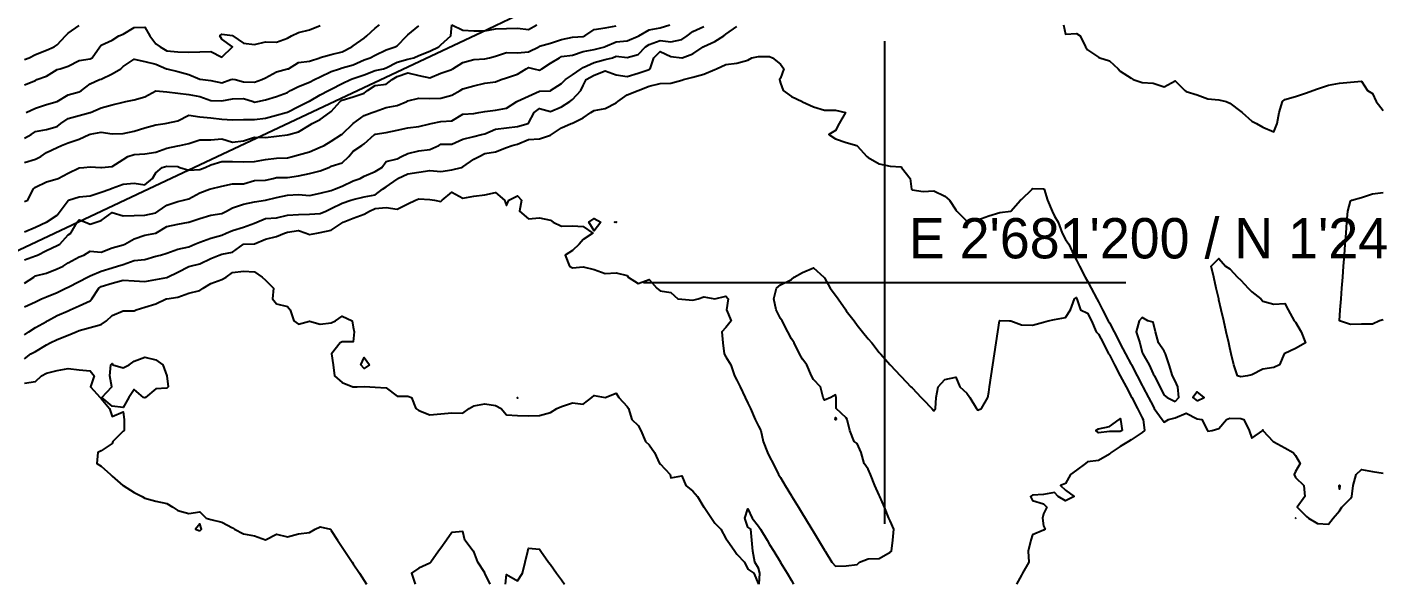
# Model space of a CAD drawing. Header units: metres. Extents: x 2681030 to 2681330, y 1246000 to 1246290.
# Drawn here: x 2681160.9 to 2681222.7, y 1246086.3 to 1246111.6 of the extents above; entities that cross this region are included whole.
import ezdxf

# ---------------------------------------------------------------- set-up
doc = ezdxf.new("R2010")
doc.units = ezdxf.units.M
for name, color, linetype in [('BASIS_HOEHENLINIEN', 8, 'Continuous'), ('BASIS_KOORD', 7, 'Continuous'), ('BASIS_PARZELLE', 7, 'Continuous')]:
    doc.layers.add(name, color=color, linetype=linetype)

msp = doc.modelspace()

# ---------------------------------------------------------------- linework, layer by layer
at = {"layer": 'BASIS_HOEHENLINIEN'}
for points in [[(2681160.75, 1246105.478, 438), (2681161.25, 1246105.625, 438), (2681161.499, 1246105.75, 438), (2681161.75, 1246105.928, 438), (2681162.25, 1246106.163, 438), (2681162.442, 1246106.25, 438), (2681162.75, 1246106.372, 438), (2681163.25, 1246106.541, 438), (2681163.702, 1246106.75, 438), (2681163.75, 1246106.767, 438), (2681164.25, 1246106.856, 438), (2681164.75, 1246106.781, 438), (2681165.25, 1246106.791, 438), (2681165.75, 1246106.905, 438), (2681166.25, 1246107.046, 438), (2681166.75, 1246107.185, 438), (2681167.179, 1246107.25, 438), (2681167.25, 1246107.264, 438), (2681167.75, 1246107.379, 438), (2681168.25, 1246107.63, 438), (2681168.75, 1246107.552, 438), (2681169.25, 1246107.513, 438), (2681169.75, 1246107.451, 438), (2681170.25, 1246107.419, 438), (2681170.75, 1246107.428, 438), (2681171.25, 1246107.44, 438), (2681171.75, 1246107.495, 438), (2681172.25, 1246107.625, 438), (2681172.692, 1246107.75, 438), (2681172.75, 1246107.773, 438), (2681173.25, 1246108.027, 438), (2681173.707, 1246108.25, 438), (2681173.75, 1246108.274, 438), (2681174.25, 1246108.563, 438), (2681174.625, 1246108.75, 438), (2681174.75, 1246108.815, 438), (2681175.25, 1246109.069, 438), (2681175.629, 1246109.25, 438), (2681175.75, 1246109.301, 438), (2681176.25, 1246109.477, 438), (2681176.75, 1246109.662, 438), (2681177.128, 1246109.75, 438), (2681177.25, 1246109.783, 438), (2681177.75, 1246110.04, 438), (2681178.25, 1246110.188, 438), (2681178.514, 1246110.25, 438), (2681178.75, 1246110.355, 438), (2681179.25, 1246110.551, 438), (2681179.657, 1246110.75, 438), (2681179.75, 1246110.83, 438), (2681180.21, 1246111.25, 438), (2681180.249, 1246111.75, 438)], [(2681160.75, 1246102.312, 439), (2681161.25, 1246102.527, 439), (2681161.743, 1246102.75, 439), (2681161.75, 1246102.756, 439), (2681162.25, 1246103.074, 439), (2681162.378, 1246103.25, 439), (2681162.75, 1246103.743, 439), (2681162.767, 1246103.75, 439), (2681163.25, 1246103.903, 439), (2681163.75, 1246103.956, 439), (2681164.25, 1246104.114, 439), (2681164.646, 1246104.25, 439), (2681164.75, 1246104.3, 439), (2681165.25, 1246104.483, 439), (2681165.75, 1246104.537, 439), (2681166.25, 1246104.455, 439), (2681166.601, 1246104.75, 439), (2681166.75, 1246105.005, 439), (2681167.035, 1246105.25, 439), (2681167.25, 1246105.301, 439), (2681167.75, 1246105.284, 439), (2681167.841, 1246105.25, 439), (2681168.25, 1246105.129, 439), (2681168.75, 1246105.154, 439), (2681169, 1246105.25, 439), (2681169.25, 1246105.367, 439), (2681169.75, 1246105.519, 439), (2681170.25, 1246105.522, 439), (2681170.75, 1246105.503, 439), (2681171.25, 1246105.516, 439), (2681171.75, 1246105.616, 439), (2681172.25, 1246105.664, 439), (2681172.75, 1246105.684, 439), (2681172.982, 1246105.75, 439), (2681173.25, 1246105.82, 439), (2681173.75, 1246105.956, 439), (2681174.25, 1246106.177, 439), (2681174.419, 1246106.25, 439), (2681174.75, 1246106.45, 439), (2681175.218, 1246106.75, 439), (2681175.25, 1246106.771, 439), (2681175.743, 1246107.25, 439), (2681175.75, 1246107.257, 439), (2681176.25, 1246107.609, 439), (2681176.623, 1246107.75, 439), (2681176.75, 1246107.798, 439), (2681177.25, 1246107.978, 439), (2681177.75, 1246108.066, 439), (2681178.204, 1246108.25, 439), (2681178.25, 1246108.284, 439), (2681178.75, 1246108.404, 439), (2681179.25, 1246108.39, 439), (2681179.75, 1246108.413, 439), (2681180.25, 1246108.547, 439), (2681180.63, 1246108.75, 439), (2681180.75, 1246108.824, 439), (2681181.25, 1246108.973, 439), (2681181.75, 1246109.094, 439), (2681182.25, 1246109.157, 439), (2681182.506, 1246109.25, 439), (2681182.75, 1246109.337, 439), (2681183.25, 1246109.502, 439), (2681183.646, 1246109.75, 439), (2681183.75, 1246109.799, 439), (2681183.994, 1246109.75, 439), (2681184.25, 1246109.681, 439), (2681184.353, 1246109.75, 439), (2681184.75, 1246110.001, 439), (2681185.163, 1246110.25, 439), (2681185.25, 1246110.305, 439), (2681185.75, 1246110.37, 439), (2681186.25, 1246110.539, 439), (2681186.75, 1246110.631, 439), (2681187.229, 1246110.75, 439), (2681187.25, 1246110.756, 439), (2681187.75, 1246110.977, 439), (2681188.25, 1246111.018, 439), (2681188.75, 1246111.23, 439), (2681188.788, 1246111.25, 439), (2681189.25, 1246111.515, 439), (2681189.75, 1246111.605, 439), (2681190.195, 1246111.75, 439)], [(2681160.75, 1246109.019, 436.5), (2681161.25, 1246109.218, 436.5), (2681161.322, 1246109.25, 436.5), (2681161.75, 1246109.405, 436.5), (2681162.25, 1246109.719, 436.5), (2681162.375, 1246109.75, 436.5), (2681162.75, 1246109.872, 436.5), (2681163.25, 1246110.122, 436.5), (2681163.75, 1246110.193, 436.5), (2681163.841, 1246110.25, 436.5), (2681164.192, 1246110.75, 436.5), (2681164.25, 1246110.819, 436.5), (2681164.75, 1246111.055, 436.5), (2681165.059, 1246111.25, 436.5), (2681165.25, 1246111.326, 436.5), (2681165.75, 1246111.624, 436.5), (2681166.25, 1246111.645, 436.5), (2681166.473, 1246111.25, 436.5), (2681166.75, 1246110.882, 436.5), (2681166.936, 1246110.75, 436.5), (2681167.25, 1246110.571, 436.5), (2681167.75, 1246110.516, 436.5), (2681168.25, 1246110.497, 436.5), (2681168.75, 1246110.515, 436.5), (2681169.25, 1246110.537, 436.5), (2681169.75, 1246110.282, 436.5), (2681170.25, 1246110.75, 436.5), (2681169.75, 1246111.093, 436.5), (2681169.667, 1246111.25, 436.5), (2681169.75, 1246111.318, 436.5), (2681170.25, 1246111.261, 436.5), (2681170.257, 1246111.25, 436.5), (2681170.75, 1246110.919, 436.5), (2681171.25, 1246110.858, 436.5), (2681171.75, 1246110.969, 436.5), (2681172.25, 1246110.96, 436.5), (2681172.75, 1246111.136, 436.5), (2681172.934, 1246111.25, 436.5), (2681173.25, 1246111.401, 436.5), (2681173.75, 1246111.52, 436.5), (2681174.25, 1246111.718, 436.5)], [(2681160.75, 1246110.173, 436), (2681160.967, 1246110.25, 436), (2681161.25, 1246110.395, 436), (2681161.75, 1246110.594, 436), (2681162.114, 1246110.75, 436), (2681162.25, 1246110.833, 436), (2681162.62, 1246111.25, 436), (2681162.75, 1246111.365, 436), (2681163.25, 1246111.713, 436)], [(2681160.75, 1246103.689, 438.5), (2681160.905, 1246103.75, 438.5), (2681161.143, 1246104.25, 438.5), (2681161.25, 1246104.347, 438.5), (2681161.75, 1246104.598, 438.5), (2681162.25, 1246104.726, 438.5), (2681162.297, 1246104.75, 438.5), (2681162.75, 1246104.979, 438.5), (2681163.25, 1246105.231, 438.5), (2681163.456, 1246105.25, 438.5), (2681163.75, 1246105.269, 438.5), (2681164.232, 1246105.25, 438.5), (2681164.25, 1246105.249, 438.5), (2681164.264, 1246105.25, 438.5), (2681164.75, 1246105.288, 438.5), (2681165.25, 1246105.614, 438.5), (2681165.469, 1246105.75, 438.5), (2681165.75, 1246105.84, 438.5), (2681166.25, 1246105.865, 438.5), (2681166.75, 1246105.945, 438.5), (2681167.25, 1246106.133, 438.5), (2681167.75, 1246106.233, 438.5), (2681167.834, 1246106.25, 438.5), (2681168.25, 1246106.346, 438.5), (2681168.75, 1246106.5, 438.5), (2681169.25, 1246106.502, 438.5), (2681169.75, 1246106.545, 438.5), (2681170.25, 1246106.396, 438.5), (2681170.75, 1246106.465, 438.5), (2681171.25, 1246106.63, 438.5), (2681171.75, 1246106.611, 438.5), (2681172.25, 1246106.674, 438.5), (2681172.75, 1246106.737, 438.5), (2681172.816, 1246106.75, 438.5), (2681173.25, 1246106.87, 438.5), (2681173.75, 1246107.178, 438.5), (2681173.879, 1246107.25, 438.5), (2681174.25, 1246107.434, 438.5), (2681174.678, 1246107.75, 438.5), (2681174.75, 1246107.794, 438.5), (2681175.163, 1246108.25, 438.5), (2681175.25, 1246108.32, 438.5), (2681175.75, 1246108.459, 438.5), (2681176.25, 1246108.628, 438.5), (2681176.398, 1246108.75, 438.5), (2681176.75, 1246108.983, 438.5), (2681177.25, 1246109.037, 438.5), (2681177.534, 1246109.25, 438.5), (2681177.75, 1246109.397, 438.5), (2681178.25, 1246109.56, 438.5), (2681178.75, 1246109.442, 438.5), (2681179.25, 1246109.334, 438.5), (2681179.75, 1246109.547, 438.5), (2681180.25, 1246109.714, 438.5), (2681180.292, 1246109.75, 438.5), (2681180.75, 1246110.031, 438.5), (2681181.25, 1246110.168, 438.5), (2681181.75, 1246110.194, 438.5), (2681181.973, 1246110.25, 438.5), (2681182.25, 1246110.323, 438.5), (2681182.75, 1246110.493, 438.5), (2681183.25, 1246110.47, 438.5), (2681183.75, 1246110.522, 438.5), (2681184.218, 1246110.75, 438.5), (2681184.25, 1246110.77, 438.5), (2681184.75, 1246110.916, 438.5), (2681185.25, 1246111.088, 438.5), (2681185.75, 1246111.189, 438.5), (2681186.25, 1246111.211, 438.5), (2681186.318, 1246111.25, 438.5), (2681186.75, 1246111.541, 438.5), (2681187.25, 1246111.612, 438.5), (2681187.75, 1246111.702, 438.5)], [(2681160.75, 1246106.576, 437.5), (2681161.065, 1246106.75, 437.5), (2681161.25, 1246106.879, 437.5), (2681161.75, 1246106.984, 437.5), (2681162.25, 1246107.121, 437.5), (2681162.414, 1246107.25, 437.5), (2681162.75, 1246107.475, 437.5), (2681163.25, 1246107.616, 437.5), (2681163.75, 1246107.747, 437.5), (2681163.759, 1246107.75, 437.5), (2681164.25, 1246107.972, 437.5), (2681164.75, 1246108.102, 437.5), (2681165.25, 1246108.22, 437.5), (2681165.381, 1246108.25, 437.5), (2681165.75, 1246108.329, 437.5), (2681166.25, 1246108.471, 437.5), (2681166.75, 1246108.742, 437.5), (2681167.25, 1246108.698, 437.5), (2681167.75, 1246108.634, 437.5), (2681168.25, 1246108.576, 437.5), (2681168.75, 1246108.485, 437.5), (2681169.25, 1246108.298, 437.5), (2681169.75, 1246108.289, 437.5), (2681170.25, 1246108.381, 437.5), (2681170.75, 1246108.391, 437.5), (2681171.18, 1246108.25, 437.5), (2681171.25, 1246108.223, 437.5), (2681171.396, 1246108.25, 437.5), (2681171.75, 1246108.33, 437.5), (2681172.25, 1246108.486, 437.5), (2681172.75, 1246108.67, 437.5), (2681172.896, 1246108.75, 437.5), (2681173.25, 1246108.942, 437.5), (2681173.75, 1246109.132, 437.5), (2681173.991, 1246109.25, 437.5), (2681174.25, 1246109.38, 437.5), (2681174.75, 1246109.622, 437.5), (2681175.133, 1246109.75, 437.5), (2681175.25, 1246109.784, 437.5), (2681175.75, 1246109.928, 437.5), (2681176.25, 1246110.147, 437.5), (2681176.523, 1246110.25, 437.5), (2681176.75, 1246110.361, 437.5), (2681177.25, 1246110.609, 437.5), (2681177.661, 1246110.75, 437.5), (2681177.75, 1246110.79, 437.5), (2681178.197, 1246111.25, 437.5), (2681178.25, 1246111.294, 437.5), (2681178.75, 1246111.701, 437.5)], [(2681160.75, 1246101.029, 439.5), (2681161.25, 1246101.212, 439.5), (2681161.344, 1246101.25, 439.5), (2681161.75, 1246101.456, 439.5), (2681162.25, 1246101.691, 439.5), (2681162.366, 1246101.75, 439.5), (2681162.75, 1246102.167, 439.5), (2681162.872, 1246102.25, 439.5), (2681163.155, 1246102.75, 439.5), (2681163.25, 1246102.865, 439.5), (2681163.543, 1246102.75, 439.5), (2681163.75, 1246102.659, 439.5), (2681164.03, 1246102.75, 439.5), (2681164.25, 1246102.826, 439.5), (2681164.75, 1246103.185, 439.5), (2681165.25, 1246103.047, 439.5), (2681165.75, 1246103.054, 439.5), (2681166.25, 1246103.075, 439.5), (2681166.75, 1246103.172, 439.5), (2681166.855, 1246103.25, 439.5), (2681167.25, 1246103.521, 439.5), (2681167.75, 1246103.695, 439.5), (2681168.014, 1246103.75, 439.5), (2681168.25, 1246103.814, 439.5), (2681168.75, 1246104.09, 439.5), (2681169.195, 1246104.25, 439.5), (2681169.25, 1246104.266, 439.5), (2681169.75, 1246104.4, 439.5), (2681170.25, 1246104.504, 439.5), (2681170.75, 1246104.504, 439.5), (2681171.25, 1246104.648, 439.5), (2681171.75, 1246104.67, 439.5), (2681172.104, 1246104.75, 439.5), (2681172.25, 1246104.785, 439.5), (2681172.75, 1246104.793, 439.5), (2681173.25, 1246104.865, 439.5), (2681173.75, 1246104.978, 439.5), (2681174.25, 1246105.085, 439.5), (2681174.632, 1246105.25, 439.5), (2681174.75, 1246105.303, 439.5), (2681175.25, 1246105.464, 439.5), (2681175.557, 1246105.75, 439.5), (2681175.75, 1246105.986, 439.5), (2681176.151, 1246106.25, 439.5), (2681176.25, 1246106.317, 439.5), (2681176.719, 1246106.75, 439.5), (2681176.75, 1246106.769, 439.5), (2681177.25, 1246106.839, 439.5), (2681177.75, 1246106.944, 439.5), (2681178.25, 1246107.054, 439.5), (2681178.75, 1246107.111, 439.5), (2681179.25, 1246107.235, 439.5), (2681179.312, 1246107.25, 439.5), (2681179.75, 1246107.341, 439.5), (2681180.25, 1246107.378, 439.5), (2681180.75, 1246107.676, 439.5), (2681181.25, 1246107.712, 439.5), (2681181.484, 1246107.75, 439.5), (2681181.75, 1246107.798, 439.5), (2681182.25, 1246107.858, 439.5), (2681182.75, 1246107.951, 439.5), (2681183.215, 1246108.25, 439.5), (2681183.25, 1246108.267, 439.5), (2681183.75, 1246108.503, 439.5), (2681184.25, 1246108.728, 439.5), (2681184.75, 1246108.744, 439.5), (2681184.759, 1246108.75, 439.5), (2681185.25, 1246109.08, 439.5), (2681185.437, 1246109.25, 439.5), (2681185.75, 1246109.469, 439.5), (2681186.153, 1246109.75, 439.5), (2681186.25, 1246109.805, 439.5), (2681186.75, 1246110.038, 439.5), (2681187.25, 1246110.164, 439.5), (2681187.575, 1246110.25, 439.5), (2681187.75, 1246110.315, 439.5), (2681188.25, 1246110.254, 439.5), (2681188.75, 1246110.404, 439.5), (2681189.091, 1246110.75, 439.5), (2681189.25, 1246110.846, 439.5), (2681189.75, 1246111.031, 439.5), (2681190.25, 1246110.973, 439.5), (2681190.75, 1246111.078, 439.5), (2681190.985, 1246111.25, 439.5), (2681191.25, 1246111.449, 439.5), (2681191.75, 1246111.677, 439.5)], [(2681160.75, 1246099.972, 440), (2681161.181, 1246100.25, 440), (2681161.25, 1246100.3, 440), (2681161.75, 1246100.432, 440), (2681162.25, 1246100.622, 440), (2681162.517, 1246100.75, 440), (2681162.75, 1246100.898, 440), (2681163.25, 1246101.176, 440), (2681163.468, 1246101.25, 440), (2681163.75, 1246101.423, 440), (2681164.25, 1246101.377, 440), (2681164.75, 1246101.576, 440), (2681165.25, 1246101.715, 440), (2681165.324, 1246101.75, 440), (2681165.75, 1246101.991, 440), (2681166.25, 1246102.165, 440), (2681166.739, 1246102.25, 440), (2681166.75, 1246102.252, 440), (2681167.25, 1246102.553, 440), (2681167.75, 1246102.656, 440), (2681168.243, 1246102.75, 440), (2681168.25, 1246102.752, 440), (2681168.75, 1246102.92, 440), (2681169.25, 1246103.074, 440), (2681169.75, 1246103.151, 440), (2681169.967, 1246103.25, 440), (2681170.25, 1246103.398, 440), (2681170.75, 1246103.572, 440), (2681171.25, 1246103.683, 440), (2681171.745, 1246103.75, 440), (2681171.75, 1246103.751, 440), (2681172.25, 1246103.883, 440), (2681172.75, 1246103.986, 440), (2681173.25, 1246104.015, 440), (2681173.75, 1246103.972, 440), (2681174.25, 1246104.078, 440), (2681174.75, 1246104.195, 440), (2681174.89, 1246104.25, 440), (2681175.25, 1246104.399, 440), (2681175.75, 1246104.643, 440), (2681176.075, 1246104.75, 440), (2681176.25, 1246104.85, 440), (2681176.75, 1246105.063, 440), (2681177.055, 1246105.25, 440), (2681177.25, 1246105.521, 440), (2681177.75, 1246105.634, 440), (2681177.961, 1246105.75, 440), (2681178.25, 1246105.877, 440), (2681178.75, 1246105.999, 440), (2681179.25, 1246106.07, 440), (2681179.664, 1246106.25, 440), (2681179.75, 1246106.306, 440), (2681180.25, 1246106.303, 440), (2681180.75, 1246106.54, 440), (2681181.25, 1246106.662, 440), (2681181.604, 1246106.75, 440), (2681181.75, 1246106.784, 440), (2681182.25, 1246106.987, 440), (2681182.75, 1246107.05, 440), (2681183.25, 1246107.119, 440), (2681183.728, 1246107.25, 440), (2681183.75, 1246107.261, 440), (2681184.01, 1246107.75, 440), (2681184.25, 1246107.939, 440), (2681184.75, 1246107.805, 440), (2681185.25, 1246108.016, 440), (2681185.634, 1246108.25, 440), (2681185.75, 1246108.348, 440), (2681186.138, 1246108.75, 440), (2681186.25, 1246108.976, 440), (2681186.38, 1246109.25, 440), (2681186.75, 1246109.449, 440), (2681187.25, 1246109.657, 440), (2681187.75, 1246109.476, 440), (2681188.25, 1246109.393, 440), (2681188.75, 1246109.545, 440), (2681189.25, 1246109.719, 440), (2681189.304, 1246109.75, 440), (2681189.466, 1246110.25, 440), (2681189.75, 1246110.536, 440), (2681190.25, 1246110.303, 440), (2681190.741, 1246110.25, 440), (2681190.75, 1246110.249, 440), (2681190.755, 1246110.25, 440), (2681191.25, 1246110.422, 440), (2681191.722, 1246110.75, 440), (2681191.75, 1246110.764, 440), (2681192.25, 1246110.987, 440), (2681192.66, 1246111.25, 440), (2681192.75, 1246111.32, 440), (2681193.25, 1246111.669, 440)], [(2681160.829, 1246107.75, 437), (2681161.25, 1246107.945, 437), (2681161.75, 1246108.116, 437), (2681162.25, 1246108.249, 437), (2681162.252, 1246108.25, 437), (2681162.75, 1246108.56, 437), (2681163.25, 1246108.695, 437), (2681163.361, 1246108.75, 437), (2681163.75, 1246109.064, 437), (2681164.175, 1246109.25, 437), (2681164.25, 1246109.274, 437), (2681164.75, 1246109.515, 437), (2681165.147, 1246109.75, 437), (2681165.25, 1246109.848, 437), (2681165.75, 1246110.185, 437), (2681166.25, 1246110.082, 437), (2681166.75, 1246109.953, 437), (2681167.228, 1246109.75, 437), (2681167.25, 1246109.74, 437), (2681167.75, 1246109.622, 437), (2681168.25, 1246109.483, 437), (2681168.75, 1246109.27, 437), (2681168.89, 1246109.25, 437), (2681169.25, 1246109.213, 437), (2681169.75, 1246109.099, 437), (2681170.166, 1246109.25, 437), (2681170.25, 1246109.276, 437), (2681170.36, 1246109.25, 437), (2681170.75, 1246109.156, 437), (2681171.25, 1246109.131, 437), (2681171.582, 1246109.25, 437), (2681171.75, 1246109.336, 437), (2681172.25, 1246109.612, 437), (2681172.75, 1246109.737, 437), (2681172.798, 1246109.75, 437), (2681173.25, 1246110.036, 437), (2681173.75, 1246110.088, 437), (2681174.234, 1246110.25, 437), (2681174.25, 1246110.257, 437), (2681174.75, 1246110.401, 437), (2681175.25, 1246110.517, 437), (2681175.692, 1246110.75, 437), (2681175.75, 1246110.786, 437), (2681176.25, 1246111.141, 437), (2681176.38, 1246111.25, 437), (2681176.75, 1246111.597, 437), (2681176.944, 1246111.75, 437)], [(2681180.253, 1246111.75, 438), (2681180.75, 1246111.509, 438), (2681181.25, 1246111.471, 438), (2681181.75, 1246111.48, 438), (2681182.25, 1246111.571, 438), (2681182.75, 1246111.583, 438), (2681183.25, 1246111.602, 438), (2681183.75, 1246111.536, 438), (2681184.124, 1246111.75, 438)], [(2681208.154, 1246111.75, 440), (2681208.25, 1246111.327, 440), (2681208.75, 1246111.361, 440), (2681208.916, 1246111.25, 440), (2681209.168, 1246110.75, 440), (2681209.25, 1246110.608, 440), (2681209.75, 1246110.279, 440), (2681209.823, 1246110.25, 440), (2681210.25, 1246110.104, 440), (2681210.653, 1246109.75, 440), (2681210.75, 1246109.631, 440), (2681211.25, 1246109.318, 440), (2681211.338, 1246109.25, 440), (2681211.75, 1246109.125, 440), (2681212.25, 1246109.084, 440), (2681212.75, 1246108.929, 440), (2681213.25, 1246109.192, 440), (2681213.692, 1246108.75, 440), (2681213.75, 1246108.708, 440), (2681214.25, 1246108.553, 440), (2681214.75, 1246108.382, 440), (2681215.25, 1246108.332, 440), (2681215.579, 1246108.25, 440), (2681215.75, 1246108.176, 440), (2681216.25, 1246107.795, 440), (2681216.306, 1246107.75, 440), (2681216.75, 1246107.357, 440), (2681216.962, 1246107.25, 440), (2681217.25, 1246107.088, 440), (2681217.75, 1246106.868, 440), (2681217.909, 1246107.25, 440), (2681217.998, 1246107.75, 440), (2681218.158, 1246108.25, 440), (2681218.25, 1246108.349, 440), (2681218.75, 1246108.481, 440), (2681219.25, 1246108.651, 440), (2681219.531, 1246108.75, 440), (2681219.75, 1246108.827, 440), (2681220.25, 1246109.004, 440), (2681220.75, 1246109.097, 440), (2681221.25, 1246109.128, 440), (2681221.75, 1246109.174, 440), (2681222.034, 1246108.75, 440), (2681222.25, 1246108.624, 440), (2681222.421, 1246108.25, 440), (2681222.75, 1246107.844, 440)], [(2681160.75, 1246098.887, 440.5), (2681161.25, 1246099.123, 440.5), (2681161.534, 1246099.25, 440.5), (2681161.75, 1246099.346, 440.5), (2681162.25, 1246099.546, 440.5), (2681162.639, 1246099.75, 440.5), (2681162.75, 1246099.795, 440.5), (2681163.25, 1246100.039, 440.5), (2681163.626, 1246100.25, 440.5), (2681163.75, 1246100.305, 440.5), (2681164.25, 1246100.512, 440.5), (2681164.75, 1246100.666, 440.5), (2681164.999, 1246100.75, 440.5), (2681165.25, 1246100.828, 440.5), (2681165.75, 1246101.006, 440.5), (2681166.25, 1246101.043, 440.5), (2681166.75, 1246101.194, 440.5), (2681166.954, 1246101.25, 440.5), (2681167.25, 1246101.335, 440.5), (2681167.75, 1246101.524, 440.5), (2681168.25, 1246101.629, 440.5), (2681168.527, 1246101.75, 440.5), (2681168.75, 1246101.847, 440.5), (2681169.25, 1246102.029, 440.5), (2681169.75, 1246102.157, 440.5), (2681169.958, 1246102.25, 440.5), (2681170.25, 1246102.376, 440.5), (2681170.75, 1246102.525, 440.5), (2681171.25, 1246102.709, 440.5), (2681171.35, 1246102.75, 440.5), (2681171.75, 1246102.925, 440.5), (2681172.25, 1246102.954, 440.5), (2681172.75, 1246103.066, 440.5), (2681173.25, 1246103.1, 440.5), (2681173.75, 1246103.112, 440.5), (2681174.25, 1246103.145, 440.5), (2681174.495, 1246103.25, 440.5), (2681174.75, 1246103.371, 440.5), (2681175.25, 1246103.62, 440.5), (2681175.648, 1246103.75, 440.5), (2681175.75, 1246103.791, 440.5), (2681176.25, 1246103.9, 440.5), (2681176.75, 1246104.003, 440.5), (2681177.08, 1246104.25, 440.5), (2681177.25, 1246104.368, 440.5), (2681177.75, 1246104.715, 440.5), (2681177.793, 1246104.75, 440.5), (2681178.25, 1246104.963, 440.5), (2681178.75, 1246105.034, 440.5), (2681179.25, 1246105.11, 440.5), (2681179.75, 1246105.057, 440.5), (2681180.25, 1246105.132, 440.5), (2681180.696, 1246105.25, 440.5), (2681180.75, 1246105.269, 440.5), (2681181.25, 1246105.619, 440.5), (2681181.504, 1246105.75, 440.5), (2681181.75, 1246105.878, 440.5), (2681182.25, 1246105.962, 440.5), (2681182.75, 1246106.155, 440.5), (2681183.01, 1246106.25, 440.5), (2681183.25, 1246106.31, 440.5), (2681183.75, 1246106.525, 440.5), (2681184.25, 1246106.551, 440.5), (2681184.75, 1246106.722, 440.5), (2681184.799, 1246106.75, 440.5), (2681185.25, 1246107.054, 440.5), (2681185.69, 1246107.25, 440.5), (2681185.75, 1246107.271, 440.5), (2681186.25, 1246107.514, 440.5), (2681186.588, 1246107.75, 440.5), (2681186.75, 1246107.84, 440.5), (2681187.25, 1246107.941, 440.5), (2681187.75, 1246108.195, 440.5), (2681187.827, 1246108.25, 440.5), (2681188.25, 1246108.557, 440.5), (2681188.746, 1246108.75, 440.5), (2681188.75, 1246108.751, 440.5), (2681189.25, 1246108.952, 440.5), (2681189.75, 1246109.073, 440.5), (2681190.25, 1246109.095, 440.5), (2681190.75, 1246109.224, 440.5), (2681190.823, 1246109.25, 440.5), (2681191.25, 1246109.366, 440.5), (2681191.75, 1246109.497, 440.5), (2681192.25, 1246109.709, 440.5), (2681192.33, 1246109.75, 440.5), (2681192.75, 1246109.934, 440.5), (2681193.25, 1246110.009, 440.5), (2681193.75, 1246110.134, 440.5), (2681193.942, 1246110.25, 440.5), (2681194.25, 1246110.308, 440.5), (2681194.75, 1246110.307, 440.5), (2681194.875, 1246110.25, 440.5), (2681195.25, 1246109.951, 440.5), (2681195.405, 1246109.75, 440.5), (2681195.25, 1246109.317, 440.5), (2681195.196, 1246109.25, 440.5), (2681195.25, 1246109.096, 440.5), (2681195.366, 1246108.75, 440.5), (2681195.75, 1246108.477, 440.5), (2681196.237, 1246108.25, 440.5), (2681196.25, 1246108.244, 440.5), (2681196.75, 1246108.009, 440.5), (2681197.25, 1246107.854, 440.5), (2681197.75, 1246107.865, 440.5), (2681198.209, 1246107.75, 440.5), (2681197.917, 1246107.25, 440.5), (2681197.75, 1246106.932, 440.5), (2681197.451, 1246106.75, 440.5), (2681197.75, 1246106.548, 440.5), (2681198.25, 1246106.382, 440.5), (2681198.728, 1246106.25, 440.5), (2681198.75, 1246106.239, 440.5), (2681199.191, 1246105.75, 440.5), (2681199.25, 1246105.697, 440.5), (2681199.75, 1246105.412, 440.5), (2681200.25, 1246105.31, 440.5), (2681200.75, 1246105.275, 440.5), (2681200.769, 1246105.25, 440.5), (2681201.159, 1246104.75, 440.5), (2681201.218, 1246104.25, 440.5), (2681201.25, 1246104.224, 440.5), (2681201.75, 1246104.145, 440.5), (2681202.25, 1246104.178, 440.5), (2681202.75, 1246103.942, 440.5), (2681202.963, 1246103.75, 440.5), (2681203.25, 1246103.315, 440.5), (2681203.29, 1246103.25, 440.5), (2681203.75, 1246102.796, 440.5), (2681204.25, 1246102.853, 440.5), (2681204.75, 1246103.048, 440.5), (2681205.25, 1246103.195, 440.5), (2681205.75, 1246103.247, 440.5), (2681205.754, 1246103.25, 440.5), (2681206.191, 1246103.75, 440.5), (2681206.25, 1246103.778, 440.5), (2681206.722, 1246104.25, 440.5), (2681206.75, 1246104.283, 440.5), (2681207.25, 1246104.271, 440.5), (2681207.276, 1246104.25, 440.5), (2681207.432, 1246103.75, 440.5), (2681207.637, 1246103.25, 440.5), (2681207.75, 1246103.03, 440.5), (2681207.91, 1246102.75, 440.5), (2681208.103, 1246102.25, 440.5), (2681208.25, 1246101.969, 440.5), (2681208.4, 1246101.75, 440.5), (2681208.627, 1246101.25, 440.5), (2681208.75, 1246101.016, 440.5), (2681208.895, 1246100.75, 440.5), (2681209.153, 1246100.25, 440.5), (2681209.25, 1246100.065, 440.5), (2681209.415, 1246099.75, 440.5), (2681209.678, 1246099.25, 440.5), (2681209.75, 1246099.113, 440.5), (2681209.941, 1246098.75, 440.5), (2681210.203, 1246098.25, 440.5), (2681210.25, 1246098.161, 440.5), (2681210.466, 1246097.75, 440.5), (2681210.729, 1246097.25, 440.5), (2681210.75, 1246097.21, 440.5), (2681210.991, 1246096.75, 440.5), (2681211.25, 1246096.258, 440.5), (2681211.254, 1246096.25, 440.5), (2681211.517, 1246095.75, 440.5), (2681211.75, 1246095.306, 440.5), (2681211.78, 1246095.25, 440.5), (2681212.042, 1246094.75, 440.5), (2681212.25, 1246094.355, 440.5), (2681212.302, 1246094.25, 440.5), (2681212.663, 1246093.75, 440.5), (2681212.75, 1246093.637, 440.5), (2681212.957, 1246093.75, 440.5), (2681213.25, 1246093.826, 440.5), (2681213.75, 1246094.036, 440.5), (2681214.25, 1246093.782, 440.5), (2681214.469, 1246093.75, 440.5), (2681214.733, 1246093.25, 440.5), (2681214.75, 1246093.228, 440.5), (2681214.94, 1246093.25, 440.5), (2681215.25, 1246093.347, 440.5), (2681215.591, 1246093.75, 440.5), (2681215.75, 1246093.814, 440.5), (2681216.25, 1246093.797, 440.5), (2681216.38, 1246093.75, 440.5), (2681216.628, 1246093.25, 440.5), (2681216.75, 1246092.91, 440.5), (2681217.248, 1246093.25, 440.5), (2681217.25, 1246093.289, 440.5), (2681217.254, 1246093.25, 440.5), (2681217.729, 1246092.75, 440.5), (2681217.75, 1246092.73, 440.5), (2681218.25, 1246092.459, 440.5), (2681218.634, 1246092.25, 440.5), (2681218.75, 1246092.114, 440.5), (2681218.961, 1246091.75, 440.5), (2681218.75, 1246091.389, 440.5), (2681218.68, 1246091.25, 440.5), (2681218.75, 1246091.109, 440.5), (2681219.122, 1246090.75, 440.5), (2681219.163, 1246090.25, 440.5), (2681218.814, 1246089.75, 440.5), (2681219.25, 1246089.334, 440.5), (2681219.344, 1246089.25, 440.5), (2681219.75, 1246089.018, 440.5), (2681220.25, 1246088.981, 440.5), (2681220.456, 1246089.25, 440.5), (2681220.75, 1246089.585, 440.5), (2681220.865, 1246089.75, 440.5), (2681221.25, 1246090.145, 440.5), (2681221.321, 1246090.25, 440.5), (2681221.369, 1246090.75, 440.5), (2681221.51, 1246091.25, 440.5), (2681221.75, 1246091.477, 440.5), (2681222.25, 1246091.384, 440.5), (2681222.75, 1246091.308, 440.5)], [(2681160.75, 1246097.615, 441), (2681160.95, 1246097.75, 441), (2681161.25, 1246097.946, 441), (2681161.75, 1246098.225, 441), (2681161.8, 1246098.25, 441), (2681162.25, 1246098.5, 441), (2681162.75, 1246098.706, 441), (2681162.844, 1246098.75, 441), (2681163.25, 1246098.933, 441), (2681163.75, 1246099.172, 441), (2681163.827, 1246099.25, 441), (2681164.142, 1246099.75, 441), (2681164.25, 1246099.821, 441), (2681164.75, 1246099.965, 441), (2681165.25, 1246100.104, 441), (2681165.75, 1246100.07, 441), (2681166.25, 1246100.042, 441), (2681166.75, 1246100.137, 441), (2681167.25, 1246100.234, 441), (2681167.284, 1246100.25, 441), (2681167.75, 1246100.477, 441), (2681168.25, 1246100.729, 441), (2681168.318, 1246100.75, 441), (2681168.75, 1246100.859, 441), (2681169.25, 1246101.093, 441), (2681169.631, 1246101.25, 441), (2681169.75, 1246101.292, 441), (2681170.25, 1246101.384, 441), (2681170.75, 1246101.75, 441), (2681170.75, 1246101.75, 441), (2681171.25, 1246101.771, 441), (2681171.75, 1246101.984, 441), (2681172.25, 1246102.096, 441), (2681172.615, 1246102.25, 441), (2681172.75, 1246102.292, 441), (2681173.25, 1246102.377, 441), (2681173.6, 1246102.25, 441), (2681173.75, 1246102.184, 441), (2681174.085, 1246102.25, 441), (2681174.25, 1246102.284, 441), (2681174.75, 1246102.383, 441), (2681175.25, 1246102.719, 441), (2681175.289, 1246102.75, 441), (2681175.75, 1246102.941, 441), (2681176.25, 1246103.112, 441), (2681176.494, 1246103.25, 441), (2681176.75, 1246103.371, 441), (2681177.25, 1246103.427, 441), (2681177.75, 1246103.349, 441), (2681178.25, 1246103.591, 441), (2681178.587, 1246103.75, 441), (2681178.75, 1246103.809, 441), (2681179.25, 1246103.781, 441), (2681179.455, 1246103.75, 441), (2681179.75, 1246103.7, 441), (2681179.809, 1246103.75, 441), (2681180.25, 1246104.126, 441), (2681180.75, 1246103.842, 441), (2681181.25, 1246103.932, 441), (2681181.75, 1246103.999, 441), (2681182.25, 1246104.11, 441), (2681182.656, 1246103.75, 441), (2681182.75, 1246103.506, 441), (2681182.853, 1246103.75, 441), (2681183.25, 1246103.946, 441), (2681183.43, 1246103.75, 441), (2681183.342, 1246103.25, 441), (2681183.75, 1246102.907, 441), (2681184.25, 1246102.955, 441), (2681184.75, 1246102.85, 441), (2681184.878, 1246102.75, 441), (2681185.25, 1246102.576, 441), (2681185.75, 1246102.583, 441), (2681186.25, 1246102.561, 441), (2681186.682, 1246102.25, 441), (2681186.25, 1246101.956, 441), (2681186.058, 1246101.75, 441), (2681185.75, 1246101.462, 441), (2681185.424, 1246101.25, 441), (2681185.625, 1246100.75, 441), (2681185.75, 1246100.673, 441), (2681186.25, 1246100.709, 441), (2681186.75, 1246100.6, 441), (2681187.25, 1246100.417, 441), (2681187.75, 1246100.436, 441), (2681188.25, 1246100.321, 441), (2681188.296, 1246100.25, 441), (2681188.75, 1246099.959, 441), (2681189.25, 1246100.141, 441), (2681189.598, 1246099.75, 441), (2681189.75, 1246099.628, 441), (2681190.25, 1246099.549, 441), (2681190.566, 1246099.25, 441), (2681190.75, 1246099.241, 441), (2681191.25, 1246099.194, 441), (2681191.484, 1246099.25, 441), (2681191.75, 1246099.35, 441), (2681192.25, 1246099.251, 441), (2681192.75, 1246099.384, 441), (2681192.86, 1246099.25, 441), (2681192.788, 1246098.75, 441), (2681192.99, 1246098.25, 441), (2681192.75, 1246097.947, 441), (2681192.575, 1246097.75, 441), (2681192.609, 1246097.25, 441), (2681192.683, 1246096.75, 441), (2681192.75, 1246096.608, 441), (2681192.976, 1246096.25, 441), (2681193.154, 1246095.75, 441), (2681193.25, 1246095.548, 441), (2681193.403, 1246095.25, 441), (2681193.632, 1246094.75, 441), (2681193.75, 1246094.503, 441), (2681193.871, 1246094.25, 441), (2681194.094, 1246093.75, 441), (2681194.25, 1246093.458, 441), (2681194.349, 1246093.25, 441), (2681194.449, 1246092.75, 441), (2681194.655, 1246092.25, 441), (2681194.75, 1246092.051, 441), (2681194.91, 1246091.75, 441), (2681195.161, 1246091.25, 441), (2681195.25, 1246091.103, 441), (2681195.464, 1246090.75, 441), (2681195.75, 1246090.277, 441), (2681195.766, 1246090.25, 441), (2681196.069, 1246089.75, 441), (2681196.25, 1246089.451, 441), (2681196.372, 1246089.25, 441), (2681196.675, 1246088.75, 441), (2681196.75, 1246088.626, 441), (2681196.977, 1246088.25, 441), (2681197.25, 1246087.8, 441), (2681197.28, 1246087.75, 441), (2681197.583, 1246087.25, 441), (2681197.75, 1246087.074, 441), (2681198.25, 1246087.077, 441), (2681198.75, 1246087.146, 441), (2681198.851, 1246087.25, 441), (2681199.25, 1246087.399, 441), (2681199.75, 1246087.42, 441), (2681200.25, 1246087.708, 441), (2681200.309, 1246087.75, 441), (2681200.376, 1246088.25, 441), (2681200.414, 1246088.75, 441), (2681200.25, 1246089.136, 441), (2681200.192, 1246089.25, 441), (2681199.988, 1246089.75, 441), (2681199.775, 1246090.25, 441), (2681199.75, 1246090.309, 441), (2681199.554, 1246090.75, 441), (2681199.349, 1246091.25, 441), (2681199.25, 1246091.483, 441), (2681199.065, 1246091.75, 441), (2681198.923, 1246092.25, 441), (2681198.75, 1246092.657, 441), (2681198.603, 1246092.75, 441), (2681198.407, 1246093.25, 441), (2681198.284, 1246093.75, 441), (2681198.25, 1246093.831, 441), (2681197.793, 1246094.25, 441), (2681197.794, 1246094.75, 441), (2681197.75, 1246094.882, 441), (2681197.544, 1246094.75, 441), (2681197.25, 1246094.64, 441), (2681197.191, 1246094.75, 441), (2681197.079, 1246095.25, 441), (2681196.75, 1246095.572, 441), (2681196.654, 1246095.75, 441), (2681196.454, 1246096.25, 441), (2681196.25, 1246096.503, 441), (2681196.118, 1246096.75, 441), (2681195.873, 1246097.25, 441), (2681195.75, 1246097.435, 441), (2681195.581, 1246097.75, 441), (2681195.316, 1246098.25, 441), (2681195.25, 1246098.367, 441), (2681195.044, 1246098.75, 441), (2681194.941, 1246099.25, 441), (2681195.071, 1246099.75, 441), (2681195.25, 1246099.896, 441), (2681195.75, 1246100.14, 441), (2681195.868, 1246100.25, 441), (2681196.25, 1246100.452, 441), (2681196.75, 1246100.674, 441), (2681197.23, 1246100.25, 441), (2681197.25, 1246100.215, 441), (2681197.513, 1246099.75, 441), (2681197.75, 1246099.416, 441), (2681197.873, 1246099.25, 441), (2681198.222, 1246098.75, 441), (2681198.25, 1246098.71, 441), (2681198.611, 1246098.25, 441), (2681198.75, 1246098.05, 441), (2681198.994, 1246097.75, 441), (2681199.25, 1246097.428, 441), (2681199.421, 1246097.25, 441), (2681199.75, 1246096.813, 441), (2681199.81, 1246096.75, 441), (2681200.248, 1246096.25, 441), (2681200.25, 1246096.247, 441), (2681200.726, 1246095.75, 441), (2681200.75, 1246095.72, 441), (2681201.197, 1246095.25, 441), (2681201.25, 1246095.194, 441), (2681201.672, 1246094.75, 441), (2681201.75, 1246094.668, 441), (2681202.152, 1246094.25, 441), (2681202.25, 1246094.147, 441), (2681202.322, 1246094.25, 441), (2681202.35, 1246094.75, 441), (2681202.445, 1246095.25, 441), (2681202.75, 1246095.573, 441), (2681203.25, 1246095.682, 441), (2681203.426, 1246095.25, 441), (2681203.75, 1246094.952, 441), (2681203.88, 1246094.75, 441), (2681204.188, 1246094.25, 441), (2681204.25, 1246094.179, 441), (2681204.418, 1246094.25, 441), (2681204.712, 1246094.75, 441), (2681204.75, 1246095.001, 441), (2681204.787, 1246095.25, 441), (2681204.861, 1246095.75, 441), (2681204.936, 1246096.25, 441), (2681205.01, 1246096.75, 441), (2681205.085, 1246097.25, 441), (2681205.159, 1246097.75, 441), (2681205.234, 1246098.25, 441), (2681205.25, 1246098.267, 441), (2681205.699, 1246098.25, 441), (2681205.75, 1246098.248, 441), (2681206.25, 1246098.072, 441), (2681206.75, 1246098.061, 441), (2681207.25, 1246098.199, 441), (2681207.462, 1246098.25, 441), (2681207.75, 1246098.315, 441), (2681208.25, 1246098.412, 441), (2681208.471, 1246098.75, 441), (2681208.664, 1246099.25, 441), (2681208.75, 1246099.321, 441), (2681208.774, 1246099.25, 441), (2681208.941, 1246098.75, 441), (2681209.25, 1246098.598, 441), (2681209.431, 1246098.25, 441), (2681209.65, 1246097.75, 441), (2681209.75, 1246097.651, 441), (2681209.961, 1246097.25, 441), (2681210.216, 1246096.75, 441), (2681210.25, 1246096.699, 441), (2681210.486, 1246096.25, 441), (2681210.749, 1246095.75, 441), (2681210.75, 1246095.747, 441), (2681211.011, 1246095.25, 441), (2681211.25, 1246094.796, 441), (2681211.274, 1246094.75, 441), (2681211.537, 1246094.25, 441), (2681211.75, 1246093.829, 441), (2681211.788, 1246093.75, 441), (2681211.85, 1246093.25, 441), (2681211.75, 1246093.163, 441), (2681211.25, 1246092.826, 441), (2681211.118, 1246092.75, 441), (2681210.75, 1246092.518, 441), (2681210.327, 1246092.25, 441), (2681210.25, 1246092.175, 441), (2681209.75, 1246091.888, 441), (2681209.25, 1246091.818, 441), (2681209.156, 1246091.75, 441), (2681208.75, 1246091.44, 441), (2681208.484, 1246091.25, 441), (2681208.25, 1246090.838, 441), (2681208.016, 1246090.75, 441), (2681208.25, 1246090.531, 441), (2681208.64, 1246090.25, 441), (2681208.25, 1246090.051, 441), (2681207.916, 1246090.25, 441), (2681207.75, 1246090.43, 441), (2681207.25, 1246090.334, 441), (2681206.75, 1246090.311, 441), (2681206.646, 1246090.25, 441), (2681206.75, 1246090.054, 441), (2681207.25, 1246089.91, 441), (2681207.398, 1246089.75, 441), (2681207.25, 1246089.453, 441), (2681207.207, 1246089.25, 441), (2681207.25, 1246088.902, 441), (2681207.324, 1246088.75, 441), (2681207.25, 1246088.703, 441), (2681206.75, 1246088.498, 441), (2681206.673, 1246088.25, 441), (2681206.548, 1246087.75, 441), (2681206.577, 1246087.25, 441), (2681206.289, 1246086.75, 441), (2681206.25, 1246086.651, 441), (2681206.008, 1246086.25, 441)], [(2681222.584, 1246098.25, 440.5), (2681222.25, 1246098.097, 440.5), (2681221.75, 1246098.102, 440.5), (2681221.25, 1246098.086, 440.5), (2681220.75, 1246098.25, 440.5), (2681220.75, 1246098.25, 440.5), (2681220.75, 1246098.253, 440.5), (2681220.788, 1246098.75, 440.5), (2681220.826, 1246099.25, 440.5), (2681220.864, 1246099.75, 440.5), (2681220.902, 1246100.25, 440.5), (2681220.94, 1246100.75, 440.5), (2681220.978, 1246101.25, 440.5), (2681221.016, 1246101.75, 440.5), (2681221.055, 1246102.25, 440.5), (2681221.093, 1246102.75, 440.5), (2681221.131, 1246103.25, 440.5), (2681221.25, 1246103.706, 440.5), (2681221.312, 1246103.75, 440.5), (2681221.75, 1246103.883, 440.5), (2681222.25, 1246104.051, 440.5), (2681222.75, 1246104.101, 440.5)], [(2681187.047, 1246102.75, 441), (2681186.75, 1246102.355, 441), (2681186.503, 1246102.75, 441), (2681186.75, 1246102.921, 441), (2681187.047, 1246102.75, 441)], [(2681187.774, 1246102.75, 441), (2681187.75, 1246102.736, 441), (2681187.677, 1246102.75, 441), (2681187.75, 1246102.767, 441), (2681187.774, 1246102.75, 441)], [(2681216.55, 1246095.75, 440.5), (2681216.25, 1246095.693, 440.5), (2681216.094, 1246095.75, 440.5), (2681215.928, 1246096.25, 440.5), (2681215.813, 1246096.75, 440.5), (2681215.75, 1246097.027, 440.5), (2681215.699, 1246097.25, 440.5), (2681215.585, 1246097.75, 440.5), (2681215.47, 1246098.25, 440.5), (2681215.355, 1246098.75, 440.5), (2681215.25, 1246099.211, 440.5), (2681215.241, 1246099.25, 440.5), (2681215.126, 1246099.75, 440.5), (2681215.012, 1246100.25, 440.5), (2681214.897, 1246100.75, 440.5), (2681215.25, 1246101.098, 440.5), (2681215.549, 1246100.75, 440.5), (2681215.75, 1246100.628, 440.5), (2681216.099, 1246100.25, 440.5), (2681216.25, 1246100.112, 440.5), (2681216.587, 1246099.75, 440.5), (2681216.75, 1246099.576, 440.5), (2681217.158, 1246099.25, 440.5), (2681217.25, 1246099.149, 440.5), (2681217.75, 1246099.016, 440.5), (2681218.25, 1246099.05, 440.5), (2681218.408, 1246098.75, 440.5), (2681218.685, 1246098.25, 440.5), (2681218.75, 1246098.193, 440.5), (2681219, 1246097.75, 440.5), (2681219.193, 1246097.25, 440.5), (2681218.75, 1246096.995, 440.5), (2681218.25, 1246096.764, 440.5), (2681218.234, 1246096.75, 440.5), (2681218.012, 1246096.25, 440.5), (2681217.75, 1246096.131, 440.5), (2681217.25, 1246096.056, 440.5), (2681216.75, 1246095.798, 440.5), (2681216.55, 1246095.75, 440.5)], [(2681160.75, 1246096.523, 441.5), (2681161.045, 1246096.75, 441.5), (2681161.25, 1246096.849, 441.5), (2681161.75, 1246097.157, 441.5), (2681161.922, 1246097.25, 441.5), (2681162.25, 1246097.405, 441.5), (2681162.75, 1246097.599, 441.5), (2681163.116, 1246097.75, 441.5), (2681163.25, 1246097.807, 441.5), (2681163.75, 1246097.948, 441.5), (2681164.25, 1246098.086, 441.5), (2681164.492, 1246098.25, 441.5), (2681164.75, 1246098.503, 441.5), (2681165.25, 1246098.715, 441.5), (2681165.75, 1246098.712, 441.5), (2681165.855, 1246098.75, 441.5), (2681166.25, 1246098.881, 441.5), (2681166.75, 1246099.021, 441.5), (2681167.212, 1246099.25, 441.5), (2681167.25, 1246099.262, 441.5), (2681167.75, 1246099.335, 441.5), (2681168.25, 1246099.509, 441.5), (2681168.75, 1246099.634, 441.5), (2681168.899, 1246099.75, 441.5), (2681169.25, 1246099.958, 441.5), (2681169.75, 1246100.144, 441.5), (2681169.948, 1246100.25, 441.5), (2681170.25, 1246100.46, 441.5), (2681170.75, 1246100.515, 441.5), (2681171.25, 1246100.482, 441.5), (2681171.592, 1246100.25, 441.5), (2681171.75, 1246100.1, 441.5), (2681172.107, 1246099.75, 441.5), (2681172.076, 1246099.25, 441.5), (2681172.25, 1246099.035, 441.5), (2681172.75, 1246098.904, 441.5), (2681172.881, 1246098.75, 441.5), (2681173.048, 1246098.25, 441.5), (2681173.25, 1246098.106, 441.5), (2681173.75, 1246098.236, 441.5), (2681174.25, 1246098.103, 441.5), (2681174.75, 1246098.16, 441.5), (2681174.948, 1246098.25, 441.5), (2681175.25, 1246098.469, 441.5), (2681175.698, 1246098.25, 441.5), (2681175.75, 1246097.963, 441.5), (2681175.798, 1246097.75, 441.5), (2681175.75, 1246097.301, 441.5), (2681175.25, 1246097.298, 441.5), (2681175.154, 1246097.25, 441.5), (2681174.767, 1246096.75, 441.5), (2681174.83, 1246096.25, 441.5), (2681174.898, 1246095.75, 441.5), (2681175.25, 1246095.434, 441.5), (2681175.735, 1246095.25, 441.5), (2681175.75, 1246095.239, 441.5), (2681175.936, 1246095.25, 441.5), (2681176.25, 1246095.266, 441.5), (2681176.503, 1246095.25, 441.5), (2681176.75, 1246095.229, 441.5), (2681177.25, 1246095.194, 441.5), (2681177.75, 1246094.824, 441.5), (2681178.25, 1246094.817, 441.5), (2681178.412, 1246094.75, 441.5), (2681178.601, 1246094.25, 441.5), (2681178.75, 1246094.161, 441.5), (2681179.25, 1246093.968, 441.5), (2681179.75, 1246094.015, 441.5), (2681180.25, 1246094.053, 441.5), (2681180.75, 1246094.049, 441.5), (2681181.044, 1246094.25, 441.5), (2681181.25, 1246094.374, 441.5), (2681181.75, 1246094.462, 441.5), (2681182.25, 1246094.398, 441.5), (2681182.499, 1246094.25, 441.5), (2681182.75, 1246093.96, 441.5), (2681183.25, 1246093.944, 441.5), (2681183.75, 1246093.915, 441.5), (2681184.25, 1246093.937, 441.5), (2681184.75, 1246094.081, 441.5), (2681185.037, 1246094.25, 441.5), (2681185.25, 1246094.347, 441.5), (2681185.75, 1246094.515, 441.5), (2681186.25, 1246094.461, 441.5), (2681186.635, 1246094.75, 441.5), (2681186.75, 1246094.849, 441.5), (2681187.25, 1246094.76, 441.5), (2681187.75, 1246094.961, 441.5), (2681187.875, 1246094.75, 441.5), (2681188.25, 1246094.351, 441.5), (2681188.308, 1246094.25, 441.5), (2681188.463, 1246093.75, 441.5), (2681188.75, 1246093.477, 441.5), (2681188.88, 1246093.25, 441.5), (2681189.091, 1246092.75, 441.5), (2681189.25, 1246092.604, 441.5), (2681189.497, 1246092.25, 441.5), (2681189.73, 1246091.75, 441.5), (2681189.75, 1246091.73, 441.5), (2681190.207, 1246091.25, 441.5), (2681190.25, 1246091.101, 441.5), (2681190.75, 1246091.182, 441.5), (2681190.926, 1246090.75, 441.5), (2681191.25, 1246090.493, 441.5), (2681191.463, 1246090.25, 441.5), (2681191.75, 1246089.762, 441.5), (2681191.762, 1246089.75, 441.5), (2681192.092, 1246089.25, 441.5), (2681192.25, 1246089.027, 441.5), (2681192.524, 1246088.75, 441.5), (2681192.75, 1246088.322, 441.5), (2681192.82, 1246088.25, 441.5), (2681193.16, 1246087.75, 441.5), (2681193.25, 1246087.61, 441.5), (2681193.606, 1246087.25, 441.5), (2681193.75, 1246086.927, 441.5), (2681194.032, 1246086.75, 441.5), (2681194.237, 1246086.25, 441.5)], [(2681213.25, 1246094.572, 440), (2681213.42, 1246094.75, 440), (2681213.38, 1246095.25, 440), (2681213.25, 1246095.52, 440), (2681213.139, 1246095.75, 440), (2681212.979, 1246096.25, 440), (2681212.806, 1246096.75, 440), (2681212.75, 1246096.868, 440), (2681212.495, 1246097.25, 440), (2681212.363, 1246097.75, 440), (2681212.25, 1246098.193, 440), (2681212.003, 1246098.25, 440), (2681211.75, 1246098.409, 440), (2681211.606, 1246098.25, 440), (2681211.471, 1246097.75, 440), (2681211.637, 1246097.25, 440), (2681211.75, 1246096.81, 440), (2681211.783, 1246096.75, 440), (2681212.062, 1246096.25, 440), (2681212.25, 1246095.838, 440), (2681212.315, 1246095.75, 440), (2681212.548, 1246095.25, 440), (2681212.75, 1246094.865, 440), (2681212.882, 1246094.75, 440), (2681213.25, 1246094.572, 440)], [(2681222.75, 1246098.298, 440.5), (2681222.584, 1246098.25, 440.5)], [(2681166.272, 1246094.75, 442), (2681166.25, 1246094.737, 442), (2681166.179, 1246094.75, 442), (2681165.75, 1246095.124, 442), (2681165.521, 1246094.75, 442), (2681165.25, 1246094.295, 442), (2681164.75, 1246094.358, 442), (2681164.287, 1246094.75, 442), (2681164.731, 1246095.25, 442), (2681164.648, 1246095.75, 442), (2681164.687, 1246096.25, 442), (2681164.75, 1246096.302, 442), (2681164.79, 1246096.25, 442), (2681165.25, 1246096.106, 442), (2681165.527, 1246096.25, 442), (2681165.75, 1246096.419, 442), (2681166.25, 1246096.599, 442), (2681166.75, 1246096.478, 442), (2681167.064, 1246096.25, 442), (2681167.248, 1246095.75, 442), (2681167.25, 1246095.742, 442), (2681167.303, 1246095.25, 442), (2681167.25, 1246095.182, 442), (2681166.75, 1246095.15, 442), (2681166.272, 1246094.75, 442)], [(2681176.499, 1246096.25, 441.5), (2681176.25, 1246096.084, 441.5), (2681176.096, 1246096.25, 441.5), (2681176.25, 1246096.574, 441.5), (2681176.499, 1246096.25, 441.5)], [(2681160.75, 1246095.409, 442), (2681161.25, 1246095.482, 442), (2681161.526, 1246095.75, 442), (2681161.75, 1246095.868, 442), (2681162.25, 1246095.986, 442), (2681162.75, 1246096.081, 442), (2681163.25, 1246096.023, 442), (2681163.75, 1246095.976, 442), (2681163.933, 1246095.75, 442), (2681163.763, 1246095.25, 442), (2681164.213, 1246094.75, 442), (2681164.25, 1246094.709, 442), (2681164.633, 1246094.25, 442), (2681164.75, 1246093.891, 442), (2681165.25, 1246094.103, 442), (2681165.302, 1246093.75, 442), (2681165.298, 1246093.25, 442), (2681165.25, 1246093.215, 442), (2681164.79, 1246092.75, 442), (2681164.75, 1246092.653, 442), (2681164.25, 1246092.321, 442), (2681164.106, 1246092.25, 442), (2681164.057, 1246091.75, 442), (2681164.25, 1246091.631, 442), (2681164.679, 1246091.25, 442), (2681164.75, 1246091.171, 442), (2681165.247, 1246090.75, 442), (2681165.25, 1246090.747, 442), (2681165.75, 1246090.423, 442), (2681166.123, 1246090.25, 442), (2681166.25, 1246090.166, 442), (2681166.75, 1246090.036, 442), (2681167.25, 1246089.932, 442), (2681167.523, 1246089.75, 442), (2681167.75, 1246089.612, 442), (2681168.25, 1246089.468, 442), (2681168.75, 1246089.548, 442), (2681169.047, 1246089.25, 442), (2681169.25, 1246089.191, 442), (2681169.75, 1246089.068, 442), (2681170.25, 1246088.816, 442), (2681170.333, 1246088.75, 442), (2681170.75, 1246088.543, 442), (2681171.25, 1246088.451, 442), (2681171.75, 1246088.269, 442), (2681172.25, 1246088.527, 442), (2681172.75, 1246088.399, 442), (2681173.25, 1246088.534, 442), (2681173.75, 1246088.607, 442), (2681174.014, 1246088.75, 442), (2681174.25, 1246088.855, 442), (2681174.71, 1246088.75, 442), (2681174.75, 1246088.69, 442), (2681175.041, 1246088.25, 442), (2681175.25, 1246087.934, 442), (2681175.371, 1246087.75, 442), (2681175.702, 1246087.25, 442), (2681175.75, 1246087.177, 442), (2681176.033, 1246086.75, 442), (2681176.25, 1246086.421, 442), (2681176.363, 1246086.25, 442)], [(2681214.25, 1246094.607, 440), (2681214.583, 1246094.75, 440), (2681214.25, 1246095.009, 440), (2681214.055, 1246094.75, 440), (2681214.25, 1246094.607, 440)], [(2681183.255, 1246094.75, 441.5), (2681183.25, 1246094.732, 441.5), (2681183.244, 1246094.75, 441.5), (2681183.25, 1246094.754, 441.5), (2681183.255, 1246094.75, 441.5)], [(2681197.801, 1246093.75, 441), (2681197.75, 1246093.741, 441), (2681197.745, 1246093.75, 441), (2681197.75, 1246093.843, 441), (2681197.801, 1246093.75, 441)], [(2681210.836, 1246093.25, 441.5), (2681210.75, 1246093.202, 441.5), (2681210.25, 1246093.206, 441.5), (2681209.75, 1246093.146, 441.5), (2681209.638, 1246093.25, 441.5), (2681209.75, 1246093.322, 441.5), (2681210.25, 1246093.43, 441.5), (2681210.697, 1246093.75, 441.5), (2681210.75, 1246093.804, 441.5), (2681210.762, 1246093.75, 441.5), (2681210.836, 1246093.25, 441.5)], [(2681220.76, 1246090.75, 440.5), (2681220.75, 1246090.583, 440.5), (2681220.736, 1246090.75, 440.5), (2681220.75, 1246090.76, 440.5), (2681220.76, 1246090.75, 440.5)], [(2681194.273, 1246086.25, 441.5), (2681194.303, 1246086.75, 441.5), (2681194.25, 1246086.971, 441.5), (2681194.075, 1246087.25, 441.5), (2681193.989, 1246087.75, 441.5), (2681193.933, 1246088.25, 441.5), (2681193.899, 1246088.75, 441.5), (2681193.75, 1246088.845, 441.5), (2681193.614, 1246089.25, 441.5), (2681193.75, 1246089.687, 441.5), (2681193.955, 1246089.25, 441.5), (2681194.25, 1246088.888, 441.5), (2681194.333, 1246088.75, 441.5), (2681194.636, 1246088.25, 441.5), (2681194.75, 1246088.062, 441.5), (2681194.939, 1246087.75, 441.5), (2681195.242, 1246087.25, 441.5), (2681195.25, 1246087.236, 441.5), (2681195.544, 1246086.75, 441.5), (2681195.75, 1246086.41, 441.5), (2681195.847, 1246086.25, 441.5)], [(2681168.75, 1246088.684, 442), (2681168.832, 1246088.75, 442), (2681168.75, 1246089.001, 442), (2681168.56, 1246088.75, 442), (2681168.75, 1246088.684, 442)], [(2681218.75, 1246089.248, 440.5), (2681218.759, 1246089.25, 440.5), (2681218.75, 1246089.262, 440.5), (2681218.749, 1246089.25, 440.5), (2681218.75, 1246089.248, 440.5)], [(2681182.004, 1246086.25, 441.5), (2681181.759, 1246086.75, 441.5), (2681181.75, 1246086.765, 441.5), (2681181.439, 1246087.25, 441.5), (2681181.25, 1246087.739, 441.5), (2681181.231, 1246087.75, 441.5), (2681180.841, 1246088.25, 441.5), (2681180.75, 1246088.649, 441.5), (2681180.25, 1246088.601, 441.5), (2681180.002, 1246088.25, 441.5), (2681179.75, 1246087.895, 441.5), (2681179.648, 1246087.75, 441.5), (2681179.293, 1246087.25, 441.5), (2681179.25, 1246087.206, 441.5), (2681178.75, 1246086.974, 441.5), (2681178.41, 1246086.75, 441.5), (2681178.576, 1246086.25, 441.5)], [(2681182.694, 1246086.25, 442), (2681182.75, 1246086.68, 442), (2681183.25, 1246086.404, 442), (2681183.478, 1246086.75, 442), (2681183.597, 1246087.25, 442), (2681183.716, 1246087.75, 442), (2681183.75, 1246087.893, 442), (2681184.25, 1246087.841, 442), (2681184.315, 1246087.75, 442), (2681184.654, 1246087.25, 442), (2681184.75, 1246087.144, 442), (2681185.033, 1246086.75, 442), (2681185.25, 1246086.448, 442), (2681185.385, 1246086.25, 442)]]:
    msp.add_polyline3d(points, dxfattribs=at)
at = {"layer": 'BASIS_KOORD'}
for p, q in [((2681200, 1246088.99), (2681200, 1246111.01)), ((2681188.99, 1246100), (2681211.01, 1246100))]:
    msp.add_line(p, q, dxfattribs=at)
at = {"layer": 'BASIS_PARZELLE'}
msp.add_lwpolyline([(2681139.3, 1246159.3), (2681140.3, 1246159.5), (2681141.2, 1246159.6), (2681142.1, 1246159.8), (2681143, 1246159.9), (2681143.9, 1246160.1), (2681144.8, 1246160.2), (2681145.7, 1246160.4), (2681146.6, 1246160.6), (2681147.5, 1246160.8), (2681148.4, 1246161), (2681189.2, 1246169.9), (2681195.1, 1246171.2), (2681205.6, 1246122.8), (2681196.3, 1246118.4), (2681181.6, 1246111.4), (2681166.7, 1246104.4), (2681152.7, 1246097.8), (2681139.3, 1246159.3)], close=True, dxfattribs=at)

# ---------------------------------------------------------------- texts
at = {"layer": 'BASIS_KOORD'}
msp.add_text("E 2'681'200 / N 1'246'100 (LV95)", height=1.835, dxfattribs=at).set_placement((2681201.101, 1246101.101))

doc.saveas('drawing.dxf')
